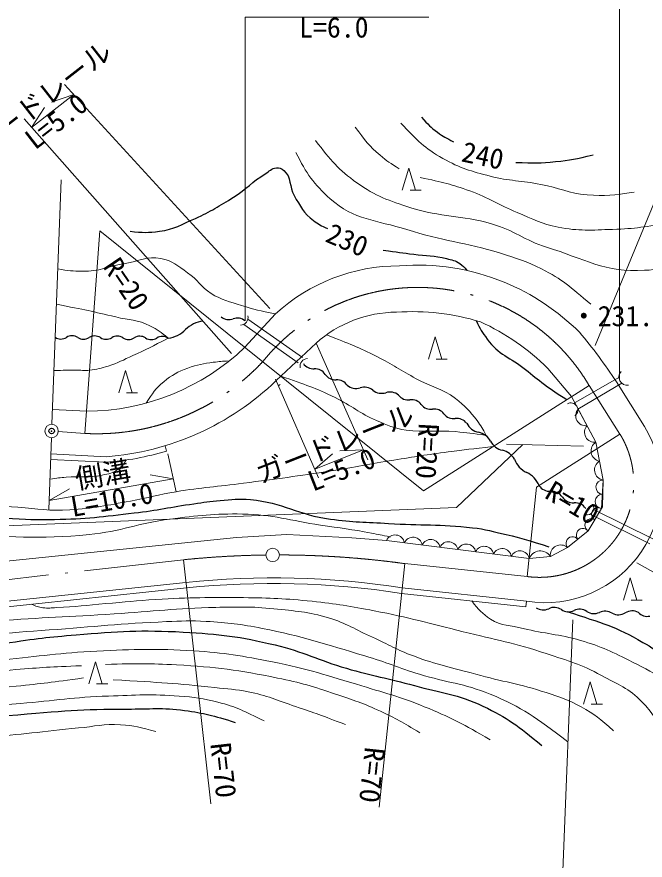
# Model space of a CAD drawing. Units: millimetres, scale not verified. Extents: x 40000 to 680000, y 20000 to 380000.
# Drawn here: x 438576 to 495009, y 259721 to 335443 of the extents above; entities that cross this region are included whole.
import ezdxf
from ezdxf.enums import TextEntityAlignment as Align

# ---------------------------------------------------------------- set-up
doc = ezdxf.new("R2010")
doc.units = ezdxf.units.MM
doc.header["$LTSCALE"] = 1000
doc.header["$PDMODE"] = 32
doc.header["$PDSIZE"] = 500
doc.linetypes.add('DASHED', pattern=[7.5, 6, -1.5])
doc.linetypes.add('LONG_DASHED_DOTTED', pattern=[15.25, 12, -1.5, 0.25, -1.5])
for name, color, linetype, lineweight in [('M-BGD', 7, 'Continuous', 13), ('M-BMK', 2, 'LONG_DASHED_DOTTED', 13), ('M-STR-HTXT', 7, 'Continuous', 13)]:
    doc.layers.add(name, color=color, linetype=linetype, lineweight=lineweight)
doc.layers.add('M-OTRS', color=6, linetype='Continuous')
doc.styles.add('ＭＳ ゴシック', font='')
doc.styles.get('ＭＳ ゴシック').set_extended_font_data('MS Gothic')

msp = doc.modelspace()

# ---------------------------------------------------------------- linework, layer by layer
at = {"layer": 'M-BGD'}
for p, q in [((473192, 319869), (473792, 321869)), ((473792, 321869), (474392, 319869)), ((473892, 319869), (474892, 319869)), ((459054, 305773), (461813, 308781)), ((475542, 304713), (476142, 306713)), ((476142, 306713), (476742, 304713)), ((461869, 302785), (465453, 306144)), ((476242, 304713), (477242, 304713)), ((447724, 301690), (448324, 303690)), ((448324, 303690), (448924, 301690)), ((492423, 302673), (494957, 298665)), ((448424, 301690), (449424, 301690)), ((441773, 300191), (444843, 300029)), ((452031, 296455), (451887, 296931)), ((441623, 296200), (446592, 295949)), ((441605, 295701), (446573, 295449)), ((493055, 283065), (493655, 285065)), ((493655, 285065), (494255, 283065)), ((414533, 280543), (453762, 284663)), ((414554, 280046), (453814, 284166)), ((473189, 284171), (484356, 282970)), ((473113, 283677), (484303, 282473)), ((484303, 282473), (484356, 282970)), ((493755, 283065), (494755, 283065)), ((445044, 275537), (445644, 277537)), ((445644, 277537), (446244, 275537)), ((489473, 273731), (490073, 275731)), ((490073, 275731), (490673, 273731)), ((445744, 275537), (446744, 275537)), ((490173, 273731), (491173, 273731))]:
    msp.add_line(p, q, dxfattribs=at)
at = {"layer": 'M-BGD', "linetype": 'DASHED'}
for p, q in [((459326, 308302), (464426, 304700)), ((458955, 307833), (464034, 304244)), ((488587, 300727), (492657, 303062)), ((488965, 300203), (492905, 302551)), ((490068, 290794), (495773, 287945)), ((490377, 291218), (496030, 288406))]:
    msp.add_line(p, q, dxfattribs=at)
at = {"layer": 'M-BGD'}
for points in [[(486261, 303876), (488407, 301353), (490595, 297250), (491230, 293854), (491166, 291433), (489892, 289281), (488042, 287787), (486496, 286987), (484589, 286792), (471781, 288422)], [(489007, 300228), (490595, 297250), (491230, 293854), (491081, 291289), (489892, 289281), (488042, 287787), (486496, 286987), (484589, 286792), (471781, 288422)], [(371489, 257653), (372459, 262337), (373259, 264684), (374529, 266589), (376655, 268438), (379002, 269763), (400867, 280710), (403931, 281994), (408486, 283236), (413083, 283898), (437930, 286590), (458304, 288702), (462818, 288951), (468657, 288661), (471781, 288422)]]:
    msp.add_lwpolyline(points, dxfattribs=at)
for centre, radius, start, end in [((472897, 296646), 16435, 89.87765, 132.40695), ((474572, 292619), 20528, 67.74745, 94.5835), ((474499, 292489), 20675, 45.03349, 67.69438), ((474064, 287841), 21132, 73.0767, 93.75941), ((458657, 308449), 685, 269.65447, 13.29778), ((472741, 297995), 10932, 90.33024, 131.81264), ((471642, 289204), 20712, 45.10239, 65.54813), ((454787, 278078), 44960, 33.16416, 40.23323), ((444715, 320796), 20768, 270.35268, 313.66566), ((464692, 304075), 679, 90.88945, 191.79094), ((493381, 303097), 725, 137.54275, 280.16857), ((444783, 320479), 24597, 274.21841, 313.99939), ((444783, 320479), 25094, 313.57548, 313.99939), ((488340, 300151), 627, 305.46108, 119.73958), ((489663, 299622), 893, 137.2457, 278.89752), ((486021, 293273), 10437, 260.82353, 31.10143), ((490457, 298133), 893, 137.2457, 278.89752), ((491070, 296460), 922, 121.01358, 260.16948), ((444783, 320479), 25094, 274.09195, 286.78864), ((491388, 294762), 922, 121.01358, 260.16948), ((491237, 293210), 644, 90.56375, 262.765), ((491162, 291928), 644, 90.56375, 262.765), ((489788, 291323), 599, 256.98293, 35.63693), ((490770, 290796), 584, 57.76691, 240.98593), ((490175, 289792), 584, 57.76691, 240.98593), ((489426, 288912), 595, 38.39074, 219.43557), ((472551, 288080), 843, 9.48211, 156.01127), ((474152, 287876), 843, 9.48211, 156.01127), ((475753, 287672), 843, 9.48211, 156.01127), ((488501, 288165), 595, 38.39074, 219.43557), ((477354, 287468), 843, 9.48211, 156.01127), ((478955, 287265), 843, 9.48211, 156.01127), ((480556, 287061), 843, 9.48211, 156.01127), ((487421, 287093), 932, 48.22443, 186.53098), ((482157, 286857), 843, 9.48211, 156.01127), ((483758, 286653), 843, 9.48211, 156.01127), ((485590, 286427), 1065, 31.72714, 159.92312), ((461566, 208981), 76084, 81.21277, 95.88688), ((461566, 208981), 75584, 81.21277, 95.88688)]:
    msp.add_arc(centre, radius, start, end, dxfattribs=at)
at = {"layer": 'M-BGD', "lineweight": 25}
for centre, radius, start, end in [((457636, 309314), 1057, 228.87943, 290.68386), ((458383, 307337), 1057, 48.87943, 110.68386), ((455570, 305560), 2574, 96.36217, 135.67403), ((443533, 305873), 935, 56.69943, 122.51685), ((445565, 305859), 935, 56.69943, 122.51685), ((447596, 305845), 935, 56.69943, 122.51685), ((449627, 305831), 935, 56.69943, 122.51685), ((451659, 305817), 935, 56.69943, 122.51685), ((451887, 309157), 2574, 276.36217, 315.67403), ((442528, 307449), 935, 236.69943, 302.51685), ((444560, 307436), 935, 236.69943, 302.51685), ((446591, 307422), 935, 236.69943, 302.51685), ((448622, 307408), 935, 236.69943, 302.51685), ((450654, 307394), 935, 236.69943, 302.51685), ((465220, 304917), 1085, 212.94816, 273.92174), ((465368, 302752), 1085, 32.94816, 93.92174), ((467189, 303933), 1085, 212.94816, 273.92174), ((467338, 301768), 1085, 32.94816, 93.92174), ((469028, 303305), 1227, 230.54787, 287.79963), ((469778, 300969), 1227, 50.54787, 107.79963), ((471338, 302864), 1227, 230.54787, 287.79963), ((472088, 300527), 1227, 50.54787, 107.79963), ((473734, 302130), 1086, 217.1113, 278.04166), ((474038, 299978), 1086, 37.1113, 98.04166), ((475771, 301289), 1086, 217.1113, 278.04166), ((476075, 299138), 1086, 37.1113, 98.04166), ((477808, 300449), 1086, 217.1113, 278.04166), ((478112, 298297), 1086, 37.1113, 98.04166), ((480376, 299689), 1579, 207.76012, 258.10765), ((479725, 296598), 1579, 27.76012, 78.10765), ((482520, 298069), 1579, 207.76012, 258.10765), ((481869, 294978), 1579, 27.76012, 78.10765), ((485355, 296560), 2254, 202.06493, 244.1064), ((483387, 292505), 2254, 22.06493, 64.1064), ((486467, 294049), 1212, 215.09317, 272.71196), ((486582, 291627), 1212, 35.09317, 92.71196), ((488565, 293021), 1212, 215.09317, 272.71196), ((488680, 290600), 1212, 35.09317, 92.71196), ((485853, 283351), 1161, 236.39801, 295.28271), ((486845, 281251), 1161, 56.39801, 115.28271), ((488130, 283185), 1161, 236.39801, 295.28271), ((489123, 281085), 1161, 56.39801, 115.28271), ((490408, 283020), 1161, 236.39801, 295.28271), ((491400, 280919), 1161, 56.39801, 115.28271), ((492595, 282994), 1237, 243.50236, 300.51675), ((493851, 280862), 1237, 63.50236, 120.51675), ((495198, 282670), 1060, 221.39727, 283.11339)]:
    msp.add_arc(centre, radius, start, end, dxfattribs=at)
for points, knots in [([(474933, 326422), (475531, 325765), (475733, 325527), (476350, 325079), (476882, 324692), (477117, 324567), (477804, 324232)], [0, 0, 0, 0, 1, 1, 1, 2, 2, 2, 2]), ([(483400, 322373), (485058, 322324), (485582, 322304), (486970, 322447), (488300, 322583), (488790, 322693), (490338, 323054)], [0, 0, 0, 0, 1, 1, 1, 2, 2, 2, 2]), ([(448742, 316191), (449903, 316064), (450366, 316049), (451392, 316191), (452720, 316374), (453399, 316801), (454622, 317350), (456018, 317978), (456748, 318443), (458045, 319255), (459215, 319988), (459711, 320634), (460889, 321353), (461263, 321582), (461445, 321840), (461883, 321878), (462154, 321902), (462339, 321836), (462545, 321657), (463269, 321031), (463011, 320226), (463484, 319393), (464030, 318431), (464330, 317810), (465223, 317157), (465676, 316826), (465890, 316685), (466465, 316439)], [0, 0, 0, 0, 1, 1, 1, 2, 2, 2, 3, 3, 3, 4, 4, 4, 5, 5, 5, 6, 6, 6, 7, 7, 7, 8, 8, 8, 9, 9, 9, 9]), ([(471490, 314507), (472817, 314315), (473155, 314266), (474223, 314120), (475376, 313963), (476050, 314024), (477177, 313734), (477656, 313610), (477964, 313584), (478364, 313292), (478643, 313089), (478758, 312969), (478989, 312666)], [0, 0, 0, 0, 1, 1, 1, 2, 2, 2, 3, 3, 3, 4, 4, 4, 4]), ([(479831, 308171), (480175, 307399), (480372, 307122), (480813, 306511), (481818, 305116), (482915, 304845), (484264, 303778), (484932, 303249), (485290, 302931), (485975, 302425), (486732, 301867), (487002, 301695), (487966, 301072)], [0, 0, 0, 0, 1, 1, 1, 2, 2, 2, 3, 3, 3, 4, 4, 4, 4]), ([(437438, 290426), (439571, 290302), (440197, 290297), (441966, 290316), (444768, 290346), (446332, 290575), (449116, 290896), (451219, 291138), (452375, 291434), (454472, 291724), (455392, 291851), (455906, 291942), (456832, 292014), (457897, 292096), (458502, 292211), (459566, 292109), (462440, 291833), (463881, 290717), (466744, 290342), (468770, 290076), (469921, 290076), (471961, 289955), (474904, 289781), (476568, 289894), (479498, 289569), (480700, 289435), (481357, 289238), (482535, 288961), (484053, 288605), (484564, 288430), (486372, 287857)], [0, 0, 0, 0, 1, 1, 1, 2, 2, 2, 3, 3, 3, 4, 4, 4, 5, 5, 5, 6, 6, 6, 7, 7, 7, 8, 8, 8, 9, 9, 9, 10, 10, 10, 10]), ([(487985, 282052), (491192, 280988), (492323, 280718), (494817, 279278), (496352, 278392), (497070, 277670), (498586, 276752), (499223, 276366), (499551, 276020), (500284, 275882), (500840, 275778), (501122, 275792), (501733, 275882)], [0, 0, 0, 0, 1, 1, 1, 2, 2, 2, 3, 3, 3, 4, 4, 4, 4]), ([(437394, 279182), (440469, 279640), (441356, 279737), (443910, 279955), (447650, 280275), (449768, 280404), (453517, 280204), (456768, 280031), (458605, 279800), (461772, 279044), (464332, 278433), (465650, 277685), (468177, 276946), (470536, 276256), (471908, 276055), (474278, 275400), (476698, 274732), (478164, 274623), (480434, 273551), (482684, 272488), (483525, 271809), (485735, 270017)], [0, 0, 0, 0, 1, 1, 1, 2, 2, 2, 3, 3, 3, 4, 4, 4, 5, 5, 5, 6, 6, 6, 7, 7, 7, 7]), ([(437734, 272710), (442848, 273113), (444289, 273304), (448501, 273289), (450507, 273282), (451648, 273438), (453635, 273165), (455447, 272916), (456142, 272718), (458191, 272088)], [0, 0, 0, 0, 1, 1, 1, 2, 2, 2, 3, 3, 3, 3])]:
    msp.add_open_spline(points, degree=3, knots=knots, dxfattribs=at)
at = {"layer": 'M-BGD'}
for points, knots in [([(473056, 325907), (474568, 324331), (475164, 323675), (476847, 322723), (478390, 321851), (479383, 321584), (481099, 321140), (482840, 320690), (483879, 320746), (485645, 320404), (487280, 320087), (488144, 319600), (489804, 319465), (491448, 319331), (492144, 319431), (494019, 319704)], [0, 0, 0, 0, 1, 1, 1, 2, 2, 2, 3, 3, 3, 4, 4, 4, 5, 5, 5, 5]), ([(468961, 325552), (469898, 324325), (470191, 323859), (471211, 323013), (471842, 322489), (472105, 322293), (472923, 321798)], [0, 0, 0, 0, 1, 1, 1, 2, 2, 2, 2]), ([(465393, 324352), (466826, 322506), (467419, 321742), (469120, 320542), (470823, 319340), (471976, 318928), (473965, 318306), (476719, 317443), (478433, 317643), (481212, 316861), (483233, 316292), (484155, 315379), (486163, 314763), (489538, 313726), (491436, 312457), (494960, 312683), (497230, 312829), (498307, 313064), (500647, 313934)], [0, 0, 0, 0, 1, 1, 1, 2, 2, 2, 3, 3, 3, 4, 4, 4, 5, 5, 5, 6, 6, 6, 6]), ([(463635, 323270), (464616, 321337), (465218, 320456), (466727, 319102), (468880, 317169), (470845, 317220), (473601, 316341), (476833, 315310), (478779, 315211), (482021, 314215), (483490, 313764), (484318, 313491), (485693, 312807), (487604, 311858), (488252, 311224), (490138, 309632)], [0, 0, 0, 0, 1, 1, 1, 2, 2, 2, 3, 3, 3, 4, 4, 4, 5, 5, 5, 5]), ([(474800, 321025), (476902, 320569), (477569, 320423), (479272, 319810), (480989, 319193), (481832, 318560), (483524, 317878), (484938, 317307), (485698, 316839), (487196, 316552), (489072, 316194), (490173, 316296), (492082, 316359), (494177, 316429), (494953, 316575), (497410, 316994)], [0, 0, 0, 0, 1, 1, 1, 2, 2, 2, 3, 3, 3, 4, 4, 4, 5, 5, 5, 5]), ([(442245, 312827), (443223, 312634), (443589, 312610), (444458, 312595), (445985, 312568), (446798, 313046), (448305, 313294), (449552, 313499), (450266, 313993), (451507, 313754), (452556, 313552), (453039, 313072), (453918, 312466), (454820, 311844), (455087, 311185), (456016, 310607), (456995, 309998), (457662, 309874), (458759, 309521), (459927, 309145), (460373, 309063), (461813, 308781)], [0, 0, 0, 0, 1, 1, 1, 2, 2, 2, 3, 3, 3, 4, 4, 4, 5, 5, 5, 6, 6, 6, 7, 7, 7, 7]), ([(442126, 309642), (444701, 309123), (445390, 309000), (447460, 308494), (448665, 308200), (449435, 308276), (450534, 307703), (451218, 307346), (451506, 307160), (452172, 306599)], [0, 0, 0, 0, 1, 1, 1, 2, 2, 2, 3, 3, 3, 3]), ([(466375, 306883), (468548, 306045), (469198, 305812), (470921, 304941), (472331, 304229), (473052, 303704), (474441, 302954), (475797, 302222), (476743, 302116), (477961, 301173), (478821, 300508), (479270, 300065), (479908, 299185), (480265, 298691), (480401, 298493), (480740, 297865)], [0, 0, 0, 0, 1, 1, 1, 2, 2, 2, 3, 3, 3, 4, 4, 4, 5, 5, 5, 5]), ([(441903, 303679), (442839, 303714), (443087, 303728), (443847, 303728), (444342, 303729), (444622, 303659), (445114, 303712), (445777, 303783), (446141, 303894), (446779, 304086), (447677, 304357), (448133, 304641), (448988, 305025), (450254, 305593), (450661, 305817), (452172, 306599)], [0, 0, 0, 0, 1, 1, 1, 2, 2, 2, 3, 3, 3, 4, 4, 4, 5, 5, 5, 5]), ([(450180, 300760), (450780, 301678), (451027, 302059), (451778, 302684), (452521, 303301), (453024, 303569), (453932, 303899), (454795, 304213), (455313, 304305), (456223, 304423), (456774, 304495), (456978, 304516), (457642, 304542)], [0, 0, 0, 0, 1, 1, 1, 2, 2, 2, 3, 3, 3, 4, 4, 4, 4]), ([(462285, 303175), (464601, 302377), (465318, 302153), (467158, 301260), (468656, 300533), (469353, 299844), (470885, 299190), (471885, 298763), (472457, 298482), (473535, 298334), (475256, 298098), (476250, 298352), (477980, 298196), (479061, 298098), (479436, 298059), (480740, 297865)], [0, 0, 0, 0, 1, 1, 1, 2, 2, 2, 3, 3, 3, 4, 4, 4, 5, 5, 5, 5]), ([(398617, 294391), (402436, 294816), (403589, 294946), (406789, 294971), (409964, 294996), (411738, 294746), (414905, 294529), (417646, 294342), (419197, 294362), (421917, 293977), (423423, 293764), (424242, 293502), (425727, 293177), (427672, 292751), (428727, 292337), (430697, 292045), (433789, 291587), (435555, 291608), (438675, 291410), (440491, 291294), (441512, 291039), (443327, 291165), (445480, 291314), (446670, 291583), (448793, 291965), (450399, 292255), (451276, 292536), (452885, 292802), (455231, 293190), (456568, 293253), (458925, 293567), (462012, 293978), (463744, 294189), (466821, 294671), (469015, 295015), (470232, 295284), (472425, 295637), (474331, 295944), (475398, 296130), (477312, 296383), (478879, 296589), (479391, 296648), (481332, 296853)], [0, 0, 0, 0, 1, 1, 1, 2, 2, 2, 3, 3, 3, 4, 4, 4, 5, 5, 5, 6, 6, 6, 7, 7, 7, 8, 8, 8, 9, 9, 9, 10, 10, 10, 11, 11, 11, 12, 12, 12, 13, 13, 13, 14, 14, 14, 14]), ([(441539, 293937), (442240, 294031), (442432, 294049), (443006, 294107), (444267, 294234), (445009, 294014), (446246, 294291), (446830, 294421), (447212, 294454), (447681, 294825), (448016, 295089), (448152, 295257), (448400, 295647)], [0, 0, 0, 0, 1, 1, 1, 2, 2, 2, 3, 3, 3, 4, 4, 4, 4]), ([(379196, 284567), (382584, 285502), (383531, 285763), (386257, 286692), (388977, 287620), (390388, 288460), (393131, 289315), (395364, 290011), (396645, 290342), (398956, 290695), (401693, 291114), (403256, 291224), (406024, 291220), (409689, 291215), (411730, 290838), (415383, 290530), (418687, 290251), (420528, 289995), (423831, 289702), (427516, 289374), (429575, 289088), (433272, 288956), (437874, 288792), (440478, 288513), (445061, 288956), (447943, 289235), (449470, 289986), (452343, 290341), (454868, 290653), (456297, 290843), (458841, 290797), (461607, 290747), (463118, 290216), (465854, 289803), (467638, 289533), (468647, 289432), (470418, 289085), (471081, 288955), (471301, 288916), (472111, 288735)], [0, 0, 0, 0, 1, 1, 1, 2, 2, 2, 3, 3, 3, 4, 4, 4, 5, 5, 5, 6, 6, 6, 7, 7, 7, 8, 8, 8, 9, 9, 9, 10, 10, 10, 11, 11, 11, 12, 12, 12, 13, 13, 13, 13]), ([(439873, 282703), (440323, 282515), (440498, 282448), (440921, 282383), (441390, 282310), (441662, 282379), (442136, 282401), (443865, 282480), (444828, 282612), (446553, 282751), (448318, 282893), (449303, 283032), (451071, 283128), (454141, 283295), (455866, 283330), (458940, 283294), (461348, 283265), (462700, 283206), (465096, 282962), (467288, 282739), (468508, 282521), (470673, 282107), (473827, 281502), (475562, 281004), (478679, 280229), (481600, 279503), (483278, 279223), (486133, 278269), (488102, 277611), (489260, 277319), (491075, 276309), (492559, 275483), (493551, 275168), (494719, 273935), (495234, 273391), (495457, 273156), (495925, 272444)], [0, 0, 0, 0, 1, 1, 1, 2, 2, 2, 3, 3, 3, 4, 4, 4, 5, 5, 5, 6, 6, 6, 7, 7, 7, 8, 8, 8, 9, 9, 9, 10, 10, 10, 11, 11, 11, 12, 12, 12, 12]), ([(425433, 281187), (425488, 280990), (425537, 280852), (425703, 280724), (425898, 280573), (426082, 280656), (426328, 280632), (427244, 280542), (427764, 280595), (428684, 280613), (431863, 280676), (433628, 281016), (436801, 281221), (440904, 281486), (443206, 281578), (447310, 281828), (450876, 282045), (452866, 282356), (456439, 282417), (458474, 282452), (459624, 282507), (461647, 282288), (463589, 282079), (464712, 282046), (466580, 281478), (468191, 280989), (468983, 280420), (470519, 279730), (471960, 279083), (472720, 278607), (474200, 278055), (476333, 277259), (477600, 277023), (479795, 276417), (482259, 275737), (483697, 275557), (486126, 274761), (487379, 274350), (488099, 274125), (489255, 273491), (490499, 272808), (490938, 272413), (492181, 271337)], [0, 0, 0, 0, 1, 1, 1, 2, 2, 2, 3, 3, 3, 4, 4, 4, 5, 5, 5, 6, 6, 6, 7, 7, 7, 8, 8, 8, 9, 9, 9, 10, 10, 10, 11, 11, 11, 12, 12, 12, 13, 13, 13, 14, 14, 14, 14]), ([(479454, 282995), (480047, 282201), (480360, 281856), (481127, 281357), (482127, 280706), (482909, 280816), (484067, 280529), (486056, 280036), (487231, 280015), (489202, 279452), (491105, 278909), (492106, 278382), (493881, 277506), (496280, 276323), (497087, 275691), (499679, 273862)], [0, 0, 0, 0, 1, 1, 1, 2, 2, 2, 3, 3, 3, 4, 4, 4, 5, 5, 5, 5]), ([(418932, 279258), (424907, 279387), (426490, 279406), (431328, 279672), (435300, 279891), (437519, 280109), (441487, 280390), (445596, 280681), (447891, 280959), (452006, 281136), (453395, 281195), (454178, 281238), (455567, 281163), (457553, 281056), (458666, 280903), (460619, 280528), (464275, 279827), (466254, 279113), (469826, 278064), (471775, 277493), (472812, 277002), (474754, 276408), (477212, 275656), (478710, 275598), (481090, 274627), (484051, 273420), (485116, 272540), (488075, 270354)], [0, 0, 0, 0, 1, 1, 1, 2, 2, 2, 3, 3, 3, 4, 4, 4, 5, 5, 5, 6, 6, 6, 7, 7, 7, 8, 8, 8, 9, 9, 9, 9]), ([(415727, 277362), (418071, 277133), (418729, 277098), (420657, 276998), (424211, 276813), (426215, 276798), (429768, 276998), (432742, 277165), (434394, 277439), (437360, 277716), (440638, 278022), (442464, 278328), (445752, 278489), (449148, 278655), (451063, 278734), (454455, 278517), (457245, 278339), (458799, 278057), (461544, 277523), (464723, 276904), (466450, 276305), (469550, 275369), (471936, 274649), (473300, 274297), (475596, 273326), (477813, 272389), (478590, 271955), (481090, 270538)], [0, 0, 0, 0, 1, 1, 1, 2, 2, 2, 3, 3, 3, 4, 4, 4, 5, 5, 5, 6, 6, 6, 7, 7, 7, 8, 8, 8, 9, 9, 9, 9]), ([(413408, 276092), (415317, 276052), (415801, 276039), (417335, 276000), (420657, 275914), (422516, 275669), (425838, 275723), (428141, 275761), (429434, 275792), (431728, 276000), (434370, 276238), (435826, 276595), (438469, 276825), (440779, 277027), (441559, 277065), (444395, 277175)], [0, 0, 0, 0, 1, 1, 1, 2, 2, 2, 3, 3, 3, 4, 4, 4, 5, 5, 5, 5]), ([(446548, 277290), (449535, 277391), (450432, 277379), (452917, 277253), (456486, 277073), (458486, 276777), (461990, 276075), (464064, 275660), (465204, 275302), (467208, 274626), (468799, 274089), (469702, 273803), (471225, 273094), (472662, 272425), (473162, 272129), (474786, 271148)], [0, 0, 0, 0, 1, 1, 1, 2, 2, 2, 3, 3, 3, 4, 4, 4, 5, 5, 5, 5]), ([(409943, 273878), (411549, 274171), (412021, 274260), (413367, 274382), (414649, 274498), (415374, 274472), (416661, 274511), (421800, 274667), (424685, 274521), (429821, 274759), (433221, 274918), (435130, 274992), (438517, 275339), (440884, 275582), (441674, 275676), (444563, 276085)], [0, 0, 0, 0, 1, 1, 1, 2, 2, 2, 3, 3, 3, 4, 4, 4, 5, 5, 5, 5]), ([(447213, 275919), (451613, 275648), (452804, 275626), (456365, 275215), (457531, 275080), (458195, 275068), (459347, 274842), (461059, 274506), (461958, 274070), (463612, 273517), (465374, 272928), (465946, 272709), (468085, 271902)], [0, 0, 0, 0, 1, 1, 1, 2, 2, 2, 3, 3, 3, 4, 4, 4, 4]), ([(410202, 272620), (411674, 272796), (412092, 272828), (413308, 272910), (415342, 273046), (416488, 272960), (418526, 272965), (422203, 272974), (424265, 272808), (427940, 272937), (432231, 273088), (434620, 273447), (438900, 273793), (441985, 274043), (443702, 274359), (446796, 274456), (449275, 274533), (450673, 274650), (453145, 274456), (454517, 274348), (455291, 274242), (456624, 273904), (458326, 273472), (458954, 273121), (460793, 272220)], [0, 0, 0, 0, 1, 1, 1, 2, 2, 2, 3, 3, 3, 4, 4, 4, 5, 5, 5, 6, 6, 6, 7, 7, 7, 8, 8, 8, 8]), ([(410722, 270097), (413465, 270600), (414301, 270695), (416614, 270929), (420654, 271338), (422948, 271067), (427008, 271053), (430422, 271041), (432333, 270783), (435746, 270846), (439026, 270907), (440842, 271321), (444111, 271592), (445582, 271713), (446407, 271992), (447879, 271881), (449145, 271787), (449662, 271661), (451068, 271260)], [0, 0, 0, 0, 1, 1, 1, 2, 2, 2, 3, 3, 3, 4, 4, 4, 5, 5, 5, 6, 6, 6, 6])]:
    msp.add_open_spline(points, degree=3, knots=knots, dxfattribs=at)
at = {"layer": 'M-BMK'}
for p, q in [((489970, 302348), (492750, 297979)), ((442299, 298211), (444696, 298034)), ((414338, 282274), (453534, 286691)), ((473418, 286346), (484420, 285186))]:
    msp.add_line(p, q, dxfattribs=at)
at = {"layer": 'M-BMK', "linetype": 'Continuous'}
for centre in [(441700, 298255), (461554, 287124)]:
    msp.add_circle(centre, 600, dxfattribs=at)
at = {"layer": 'M-BMK'}
for centre, radius, start, end in [((474579, 293290), 17859, 30.47732, 141.199), ((445746, 318428), 20420, 267.0522, 316.92167), ((485522, 293577), 8463, 262.51735, 31.34189), ((462039, 203694), 83432, 90.74462, 95.85066), ((462039, 203694), 83432, 82.1608, 89.92053)]:
    msp.add_arc(centre, radius, start, end, dxfattribs=at)
at = {"layer": 'M-OTRS'}
msp.add_point((441700, 298255), dxfattribs=at)
at = {"layer": 'M-STR-HTXT'}
for p, q in [((490521, 305929), (501671, 332966)), ((461309, 309242), (442860, 329368)), ((439899, 325515), (443684, 328469)), ((443684, 328469), (441677, 327790)), ((439899, 325515), (441045, 327297)), ((457861, 305205), (439223, 326280)), ((441723, 298854), (442543, 320806)), ((444696, 298034), (446037, 316240)), ((460662, 304480), (446037, 316240)), ((465453, 306144), (470091, 295677)), ((460662, 304480), (475088, 292881)), ((461808, 302924), (465660, 294062)), ((489970, 302348), (475088, 292881)), ((441436, 291196), (441678, 297655)), ((492750, 297979), (485266, 293219)), ((489485, 296907), (482549, 297073)), ((452140, 296198), (452885, 292802)), ((465326, 294830), (469702, 296553)), ((465326, 294830), (466930, 296214)), ((469702, 296553), (467585, 296472)), ((441467, 292029), (452630, 293963)), ((452630, 293963), (450540, 294311)), ((441467, 292029), (443318, 293060)), ((484420, 285186), (485266, 293219)), ((453534, 286691), (456002, 264790)), ((473418, 286346), (471114, 264479)), ((494263, 286425), (529468, 266346)), ((488502, 281308), (486980, 242283))]:
    msp.add_line(p, q, dxfattribs=at)
for points in [[(492710, 302824), (492710, 337624), (514094, 337624)], [(459078, 308133), (459078, 335417), (475573, 335417)], [(350593, 272241), (368342, 286916), (478056, 291389), (484012, 297038)]]:
    msp.add_lwpolyline(points, dxfattribs=at)

# ---------------------------------------------------------------- texts
at = {"layer": 'M-BGD', "style": 'ＭＳ ゴシック'}
for s, rotation, p in [('240', 347.995, (480433, 322991)), ('230', 336.801, (468257, 315411))]:
    msp.add_text(s, height=1833, rotation=rotation, dxfattribs=at).set_placement(p, align=Align.MIDDLE_CENTER)
msp.add_text('・231.1', height=1833, dxfattribs=at).set_placement((492613, 308580), align=Align.MIDDLE_CENTER)
at = {"layer": 'M-STR-HTXT', "style": 'ＭＳ ゴシック'}
msp.add_text('L=6.0', height=1833, dxfattribs=at).set_placement((467050, 335417), align=Align.TOP_CENTER)
for s, rotation, p in [('ガードレール', 37.977, (441721, 326937)), ('R=20', 304.077, (447194, 310634)), ('ガードレール', 21.497, (467670, 295753)), ('R=20', 266.726, (473992, 296528)), ('側溝', 9.831, (446545, 292908)), ('R=10', 329.376, (487741, 290555)), ('R=70', 276.43, (455682, 267633))]:
    msp.add_text(s, height=1833, rotation=rotation, dxfattribs=at).set_placement(p, align=Align.BOTTOM_CENTER)
for s, rotation, p in [('L=5.0', 37.977, (441543, 326798)), ('L=5.0', 21.497, (467401, 295647)), ('L=10.0', 9.831, (446956, 292980)), ('R=70', 263.984, (471407, 267265))]:
    msp.add_text(s, height=1833, rotation=rotation, dxfattribs=at).set_placement(p, align=Align.TOP_CENTER)

doc.saveas('drawing.dxf')
